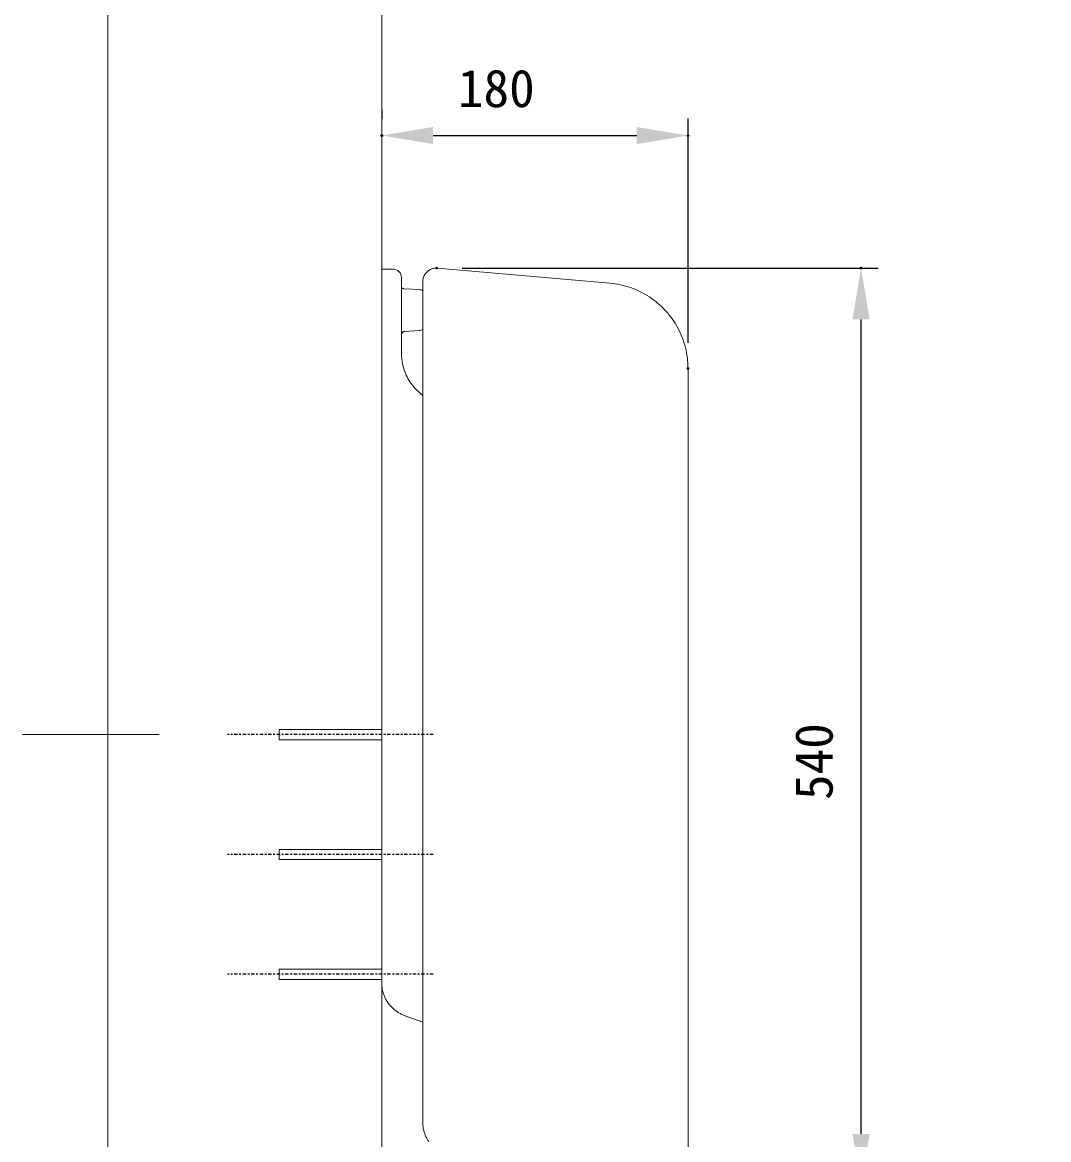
# Model space of a CAD drawing. Units: millimetres, scale not verified. Extents: x -203 to 203, y -143 to 143.
# Drawn here: x -203 to -143, y -23.7 to 41.6 of the extents above; entities that cross this region are included whole.
import ezdxf
from ezdxf.enums import TextEntityAlignment as Align

# ---------------------------------------------------------------- set-up
doc = ezdxf.new("R2010")
doc.units = ezdxf.units.MM
doc.header["$LTSCALE"] = 0.5
doc.header["$PDMODE"] = 32
doc.header["$PDSIZE"] = 0.1
doc.linetypes.add('USER1', pattern=[0.629921, 0.393701, -0.07874, 0.07874, -0.07874])
for name, color, linetype, lineweight in [('0-1_DIMENSION_LINES$03_LINES', 7, 'Continuous', 18), ('0-2_DIMENSION_LINES$04_SUB_LIN', 4, 'Continuous', 18), ('0-3_DIMENSION_LINES$02_DIMENSI', 1, 'Continuous', 25), ('0-5_DIMENSION_LINES$01_CENTER_', 7, 'USER1', 25), ('0-7_図面_FORMAT$01_WAKU$OUT_LINE', 6, 'Continuous', 18)]:
    doc.layers.add(name, color=color, linetype=linetype, lineweight=lineweight)
doc.layers.add('0-4_DEFPOINTS', color=7, linetype='Continuous')
doc.styles.add('ＭＳ ゴシック', font='')
doc.styles.get('ＭＳ ゴシック').set_extended_font_data('MS Gothic')

# ---------------------------------------------------------------- blocks, each defined once
blk = doc.blocks.new('D12')
at = {"layer": '0-3_DIMENSION_LINES$02_DIMENSI', "color": 7}
for p, q in [((3285.408, 1994.511), (3334, 1994.511)), ((3332, 1893.356), (3332, 1988.511)), ((3290.27, 1887.356), (3334, 1887.356))]:
    blk.add_line(p, q, dxfattribs=at)
for points in [[(3333, 1988.511), (3331, 1988.511), (3332, 1994.511)], [(3331, 1893.356), (3333, 1893.356), (3332, 1887.356)]]:
    blk.add_solid(points, dxfattribs=at)
at = {"layer": '0-4_DEFPOINTS'}
for p in [(3282.408, 1994.511), (3332, 1994.511), (3287.27, 1887.356)]:
    blk.add_point(p, dxfattribs=at)
at = {"layer": '0-3_DIMENSION_LINES$02_DIMENSI', "color": 7, "style": 'ＭＳ ゴシック'}
blk.add_text('540', height=4.399, rotation=90, dxfattribs=at).set_placement((3330, 1932.362), align=Align.BOTTOM_LEFT)
blk = doc.blocks.new('D22')
at = {"layer": '0-3_DIMENSION_LINES$02_DIMENSI', "color": 7}
for p, q in [((3276, 2013), (3276, 2012)), ((3311.779, 1985.782), (3311.779, 2012)), ((3282, 2010), (3305.779, 2010))]:
    blk.add_line(p, q, dxfattribs=at)
for points in [[(3282, 2011), (3282, 2009), (3276, 2010)], [(3305.779, 2009), (3305.779, 2011), (3311.779, 2010)]]:
    blk.add_solid(points, dxfattribs=at)
at = {"layer": '0-4_DEFPOINTS'}
for p in [(3276, 2010), (3311.779, 2010), (3311.779, 1982.782)]:
    blk.add_point(p, dxfattribs=at)
at = {"layer": '0-3_DIMENSION_LINES$02_DIMENSI', "color": 7, "style": 'ＭＳ ゴシック'}
blk.add_text('180', height=4.399, dxfattribs=at).set_placement((3284.889, 2012), align=Align.BOTTOM_LEFT)

msp = doc.modelspace()

# ---------------------------------------------------------------- linework, layer by layer
at = {"layer": '0-1_DIMENSION_LINES$03_LINES'}
for p, q in [((-182, 27.2), (-182, 48)), ((-181.35, 27.2), (-182, 27.2)), ((-182, -96.587), (-182, 27.2)), ((-178.7408, 27.2524), (-168.6752, 26.3718)), ((-180.85, 23.4741), (-180.85, 26.7)), ((-179.6105, 26.454), (-179.6105, 26.4321)), ((-179.6105, 26.4321), (-179.6105, 26.3836)), ((-179.6105, 26.4312), (-179.6105, 26.4189)), ((-179.6105, 26.4189), (-179.6105, 26.4041)), ((-179.6105, 26.4041), (-179.6105, 26.3868)), ((-179.6105, 26.3868), (-179.6105, 26.367)), ((-179.6105, 26.3836), (-179.6105, 26.3087)), ((-179.6105, 26.367), (-179.6105, 26.3447)), ((-179.6105, 26.3447), (-179.6105, 26.3198)), ((-179.6105, 26.3198), (-179.6105, 26.292)), ((-179.6105, 26.3087), (-179.6105, 25.9249)), ((-179.6105, 26.292), (-179.6105, 26.2616)), ((-179.6105, 26.2616), (-179.6105, 25.9249)), ((-180.85, 25.9791), (-180.85, 23.3602)), ((-180.85, 23.4741), (-180.85, 25.9705)), ((-179.8238, 25.9962), (-180.6954, 26.0419)), ((-179.6105, 25.3143), (-179.6084, 25.224)), ((-179.6105, 25.3109), (-179.6105, 25.2966)), ((-179.6105, 25.2966), (-179.6105, 25.2714)), ((-179.6105, 25.1877), (-179.6105, 25.1293)), ((-179.6105, 25.1293), (-179.6105, 24.7855)), ((-179.6105, 24.7855), (-179.6105, 24.0456)), ((-179.6105, 24.7855), (-179.6105, 24.0456)), ((-179.8238, 23.6038), (-180.6605, 23.5599)), ((-179.6105, 24.0456), (-179.6105, 23.4868)), ((-179.6105, 24.0456), (-179.6105, 23.4868)), ((-180.85, 22.2636), (-180.85, 23.4741)), ((-179.6105, 23.4868), (-179.6105, 17.7867)), ((-164.1105, -24.4281), (-164.1105, 21.3903)), ((-179.6105, 20.0796), (-179.6105, -22.6406)), ((-179.6105, 20.0796), (-179.6105, -22.6406)), ((-179.6105, 20.0796), (-179.6105, -22.6406)), ((-182, -14.8488), (-182, 19.1001)), ((-179.6105, 17.7867), (-179.6105, -18.7992)), ((-179.6105, 17.7867), (-179.6105, -18.7992)), ((-182, -21.4167), (-182, -15.5583)), ((-179.6105, -16.7892), (-180.684, -16.3984)), ((-182, -21.4167), (-182, -21.9481)), ((-182, -21.9481), (-182, -23.2741))]:
    msp.add_line(p, q, dxfattribs=at)
msp.add_lwpolyline([(-179.6105, 25.9249), (-179.6105, 25.1697), (-179.6105, 24.1947)], dxfattribs=at)
msp.add_lwpolyline([(-179.6105, 25.9249), (-179.6105, 25.1697), (-179.6105, 24.1947)], dxfattribs=at)
for centre, radius, start, end in [((-181.35, 26.7), 0.5, 359.99709, 90), ((-178.8125, 26.4566), 0.7977, 156.26311, 164.20279), ((-178.8124, 26.4561), 0.798, 148.30049, 156.23706), ((-178.8063, 26.4525), 0.8051, 140.4435, 148.30929), ((-178.8119, 26.4573), 0.7977, 132.51316, 140.45229), ((-178.8121, 26.457), 0.7977, 124.54775, 132.48688), ((-178.8079, 26.451), 0.8051, 116.69075, 124.55654), ((-178.811, 26.4574), 0.798, 108.76298, 116.69955), ((-178.8114, 26.4576), 0.7977, 100.79725, 108.73693), ((-178.8099, 26.4502), 0.8053, 92.94233, 100.80576), ((-178.8101, 26.4566), 0.7988, 85.02274, 92.9509), ((-180.6861, 26.2411), 0.1987, 214.42706, 232.10591), ((-178.8116, 26.4552), 0.7988, 172.04913, 179.9773), ((-178.8052, 26.4544), 0.8053, 164.19428, 172.05771), ((-169.1115, 21.3964), 4.9945, 77.89198, 84.98316), ((-169.1178, 21.3644), 5.0271, 70.85379, 77.89826), ((-169.1045, 21.4011), 4.9881, 63.75969, 70.86003), ((-180.6833, 26.2445), 0.2031, 232.06129, 249.25827), ((-180.6847, 26.2402), 0.1985, 249.21443, 266.91335), ((-179.85, 25.4969), 0.5, 61.37767, 87), ((-169.1067, 21.4004), 4.9897, 56.6426, 63.74055), ((-169.1261, 21.3699), 5.0259, 49.60263, 56.64903), ((-169.1016, 21.3978), 4.9886, 42.50964, 49.60905), ((-169.1027, 21.3991), 4.9886, 35.39102, 42.49043), ((-169.1327, 21.3771), 5.0259, 28.35105, 35.39744), ((-180.6511, 23.3615), 0.1983, 136.56102, 151.18866), ((-180.6514, 23.3612), 0.1983, 121.81134, 136.43898), ((-180.6485, 23.3568), 0.2035, 107.62722, 121.85225), ((-180.6497, 23.3611), 0.1991, 93.10135, 107.66927), ((-179.85, 24.1031), 0.5, 273, 298.62234), ((-169.1006, 21.3938), 4.9897, 21.25953, 28.35747), ((-180.6509, 23.3599), 0.1991, 165.33073, 179.89865), ((-180.6466, 23.3589), 0.2035, 151.14775, 165.37278), ((-169.0997, 21.3959), 4.9881, 14.14004, 21.24038), ((-177.85, 22.2636), 3, 180, 191.98063), ((-169.1374, 21.3858), 5.0271, 7.10182, 14.14628), ((-177.8548, 22.2644), 2.9955, 192.01585, 200.53326), ((-169.105, 21.3893), 4.9945, 0.01691, 7.1081), ((-177.826, 22.2746), 3.0261, 200.52259, 208.95261), ((-177.8527, 22.2592), 2.9952, 208.94195, 217.4603), ((-177.85, 22.2636), 3, 217.49517, 234.06779), ((-179.7674, -14.5076), 2.2313, 180.29463, 184.71964), ((-179.7674, -14.5076), 2.2313, 180.29463, 184.71964), ((-179.9496, -14.5227), 2.0485, 184.71721, 189.53598), ((-179.9496, -14.5227), 2.0485, 184.71721, 189.53598), ((-180.1118, -14.55), 1.884, 189.53526, 194.77589), ((-180.1118, -14.55), 1.884, 189.53526, 194.77589), ((-179.9944, -14.5164), 2.0061, 194.84884, 200.98028), ((-179.9944, -14.5164), 2.0061, 194.84884, 200.98028), ((-179.9911, -14.5152), 2.0095, 200.97679, 207.09578), ((-179.9911, -14.5152), 2.0095, 200.97679, 207.09578), ((-180.0041, -14.522), 1.9949, 207.0924, 213.25803), ((-180.0041, -14.522), 1.9949, 207.0924, 213.25803), ((-180.0024, -14.5203), 1.9973, 213.27112, 219.79555), ((-180.0024, -14.5203), 1.9973, 213.27112, 219.79555), ((-179.9937, -14.5133), 2.0085, 219.79114, 226.27775), ((-179.9937, -14.5133), 2.0085, 219.79114, 226.27775), ((-180.001, -14.5212), 1.9977, 226.27333, 232.79642), ((-180.001, -14.5212), 1.9977, 226.27333, 232.79642), ((-180.0011, -14.5199), 1.9986, 232.82105, 238.5549), ((-180.0011, -14.5199), 1.9986, 232.82105, 238.5549), ((-179.9962, -14.512), 2.0079, 238.55153, 244.25846), ((-179.9962, -14.512), 2.0079, 238.55153, 244.25846), ((-180.0003, -14.5208), 1.9983, 244.2551, 249.98999), ((-180.0003, -14.5208), 1.9983, 244.2551, 249.98999), ((-177.6121, -22.6402), 1.9984, 180.01143, 186.1304), ((-177.6021, -22.6393), 2.0084, 186.12622, 192.21459), ((-177.6139, -22.642), 1.9963, 192.21043, 198.33581), ((-177.6159, -22.6422), 1.9943, 198.34778, 203.93203), ((-177.6043, -22.6372), 2.007, 203.92887, 209.47784), ((-177.6093, -22.6401), 2.0012, 209.47463, 215.03979)]:
    msp.add_arc(centre, radius, start, end, dxfattribs=at)
at = {"layer": '0-2_DIMENSION_LINES$04_SUB_LIN'}
for p, q in [((-182, 0.3), (-188, 0.3)), ((-188, 0.3), (-188, -0.3)), ((-188, -0.3), (-182, -0.3)), ((-182, -6.7), (-188, -6.7)), ((-188, -6.7), (-188, -7.3)), ((-188, -7.3), (-182, -7.3)), ((-182, -13.7), (-188, -13.7)), ((-188, -13.7), (-188, -14.3)), ((-188, -14.3), (-182, -14.3))]:
    msp.add_line(p, q, dxfattribs=at)
at = {"layer": '0-5_DIMENSION_LINES$01_CENTER_'}
for p, q in [((-179, 0), (-191.0088, 0)), ((-179, -7), (-191.0088, -7)), ((-179, -14), (-191.0088, -14))]:
    msp.add_line(p, q, dxfattribs=at)
at = {"layer": '0-7_図面_FORMAT$01_WAKU$OUT_LINE'}
msp.add_line((-195, 0), (-203, 0), dxfattribs=at)
msp.add_lwpolyline([(-198, -138), (198, -138), (198, 138), (-198, 138)], close=True, dxfattribs=at)

# ---------------------------------------------------------------- block references
at = {"layer": '0-3_DIMENSION_LINES$02_DIMENSI', "xscale": 0.5, "yscale": 0.5}
for name in ['D22', 'D12']:
    msp.add_blockref(name, (-1820, -970), dxfattribs=at)

doc.saveas('drawing.dxf')
